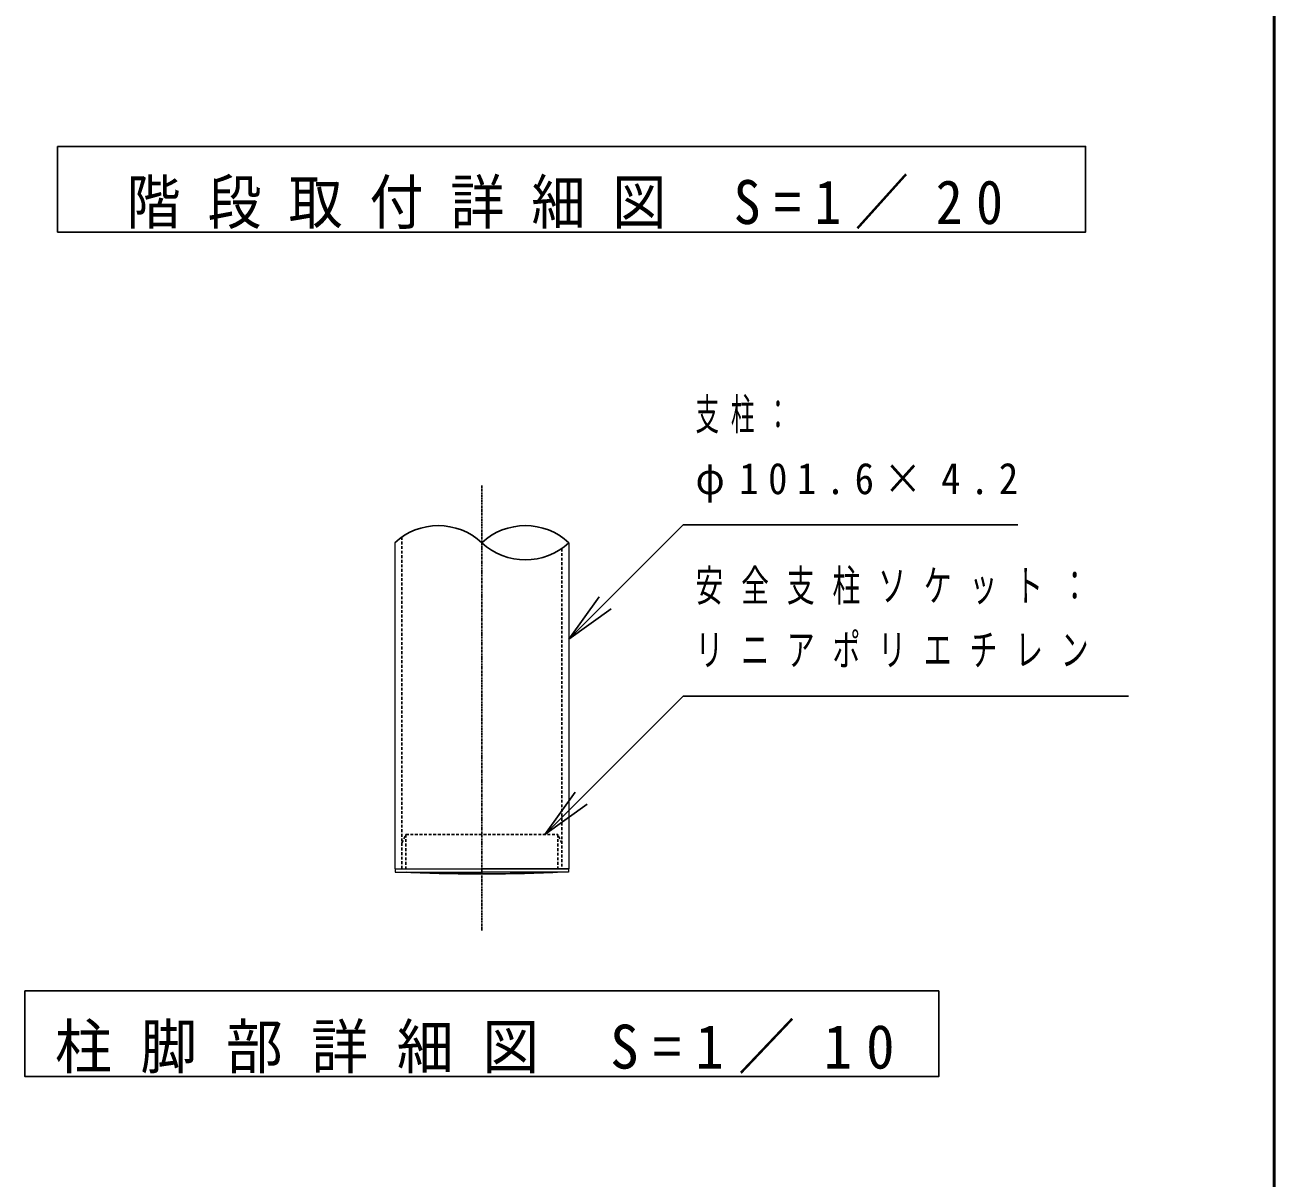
# Model space of a CAD drawing. Units: millimetres at full size, with parts at other scales. Extents: x -11724 to 54, y -1854 to 8010.
# Drawn here: x -2187 to 0, y 2488 to 4507 of the extents above; entities that cross this region are included whole.
import ezdxf

# ---------------------------------------------------------------- set-up
doc = ezdxf.new("R2010")
doc.units = ezdxf.units.MM
doc.linetypes.add('USER2', pattern=[6, 3, -1, 1, -1])
doc.linetypes.add('USER4', pattern=[8, 5, -3])
for name, color, linetype, lineweight in [('A3図枠', 7, 'Continuous', 25), ('線', 2, 'Continuous', 25), ('補助', 2, 'Continuous', 13)]:
    doc.layers.add(name, color=color, linetype=linetype, lineweight=lineweight)
doc.styles.add('ＭＳ ゴシック', font='')
doc.styles.get('ＭＳ ゴシック').set_extended_font_data('MS Gothic')

msp = doc.modelspace()

# ---------------------------------------------------------------- linework, layer by layer
at = {"layer": 'A3図枠', "lineweight": 50}
msp.add_line((0, 0), (0, 8010), dxfattribs=at)
at = {"layer": '線', "color": 20, "linetype": 'USER2'}
msp.add_line((-1387.203, 3700.13), (-1387.166, 2920.217), dxfattribs=at)
at = {"layer": '線', "color": 4, "linetype": 'USER4'}
for p, q in [((-1527.01, 3610.265), (-1527.01, 3029.217)), ((-1247.41, 3589.982), (-1247.41, 3029.217)), ((-1527.01, 3074.217), (-1520.26, 3089.217)), ((-1520.26, 3089.217), (-1520.26, 3029.217)), ((-1520.26, 3089.217), (-1254.16, 3089.217)), ((-1254.16, 3089.217), (-1254.16, 3029.217)), ((-1247.41, 3074.217), (-1254.16, 3089.217))]:
    msp.add_line(p, q, dxfattribs=at)
at = {"layer": '線', "color": 7, "lineweight": 13}
for p, q in [((-1539.61, 3600.123), (-1539.61, 3029.217)), ((-1234.81, 3600.123), (-1234.81, 3029.217)), ((-1539.61, 3029.217), (-1234.81, 3029.217)), ((-1538.71, 3029.217), (-1538.71, 3023.217)), ((-1538.71, 3029.217), (-1387.21, 3029.217)), ((-1538.71, 3023.217), (-1387.21, 3023.217)), ((-1235.71, 3029.217), (-1387.21, 3029.217)), ((-1235.71, 3023.217), (-1387.21, 3023.217)), ((-1235.71, 3029.217), (-1235.71, 3023.217))]:
    msp.add_line(p, q, dxfattribs=at)
at = {"layer": '線'}
for centre, start, end in [((-1387.255, 5950.218), 267.40701, 270.00087), ((-1387.166, 5950.218), 269.99913, 272.59299)]:
    msp.add_arc(centre, 2930.001, start, end, dxfattribs=at)
at = {"layer": '補助', "lineweight": 25}
for p, q in [((-1171.171, 3495.121), (-1034.81, 3631.482)), ((-1034.81, 3631.482), (-1004.81, 3631.482)), ((-1004.81, 3631.482), (-448.661, 3631.482)), ((-1181.777, 3505.728), (-1234.81, 3431.482)), ((-1234.81, 3431.482), (-1171.171, 3495.121)), ((-1160.564, 3484.515), (-1234.81, 3431.482)), ((-1213.436, 3152.856), (-1034.81, 3331.482)), ((-1034.81, 3331.482), (-1004.81, 3331.482)), ((-1004.81, 3331.482), (-254.733, 3331.482)), ((-1224.042, 3163.463), (-1277.075, 3089.217)), ((-1277.075, 3089.217), (-1213.436, 3152.856)), ((-1202.829, 3142.25), (-1277.075, 3089.217))]:
    msp.add_line(p, q, dxfattribs=at)
for points in [[(-2130.11, 4294.291), (-2130.11, 4144.291), (-330.11, 4144.291), (-330.11, 4294.291)], [(-2187.21, 2815.217), (-2187.21, 2665.217), (-587.21, 2665.217), (-587.21, 2815.217)]]:
    msp.add_lwpolyline(points, close=True, dxfattribs=at)
for centre, start, end in [((-1463.41, 3518.349), 47.0208, 132.9792), ((-1311.01, 3518.349), 47.0208, 132.9792), ((-1311.01, 3681.897), 227.0208, 312.9792)]:
    msp.add_arc(centre, 111.774, start, end, dxfattribs=at)

# ---------------------------------------------------------------- texts
at = {"layer": '補助', "style": 'ＭＳ ゴシック'}
for s, insert, char_height, attachment_point in [('\\T1.5;\\W0.9;階段取付詳細図\\~S=1／20', (-1230.11, 4149.291), 76.98, 8), ('\\T1.5;\\W0.55;支柱：', (-1013.06, 3852.732), 54.99, 1), ('\\T1.5;\\W0.9;φ101.6×4.2', (-1013.06, 3740.232), 54.99, 1), ('\\T1.64;\\W0.65;安全支柱ソケット：', (-1013.06, 3552.732), 54.99, 1), ('\\T1.64;\\W0.65;リニアポリエチレン', (-1013.06, 3440.232), 54.99, 1), ('\\T1.5;\\W0.95;柱脚部詳細図\\~S=1／10', (-1387.21, 2670.217), 76.98, 8)]:
    msp.add_mtext(s, dxfattribs=dict(at, insert=insert, char_height=char_height, attachment_point=attachment_point))

doc.saveas('drawing.dxf')
